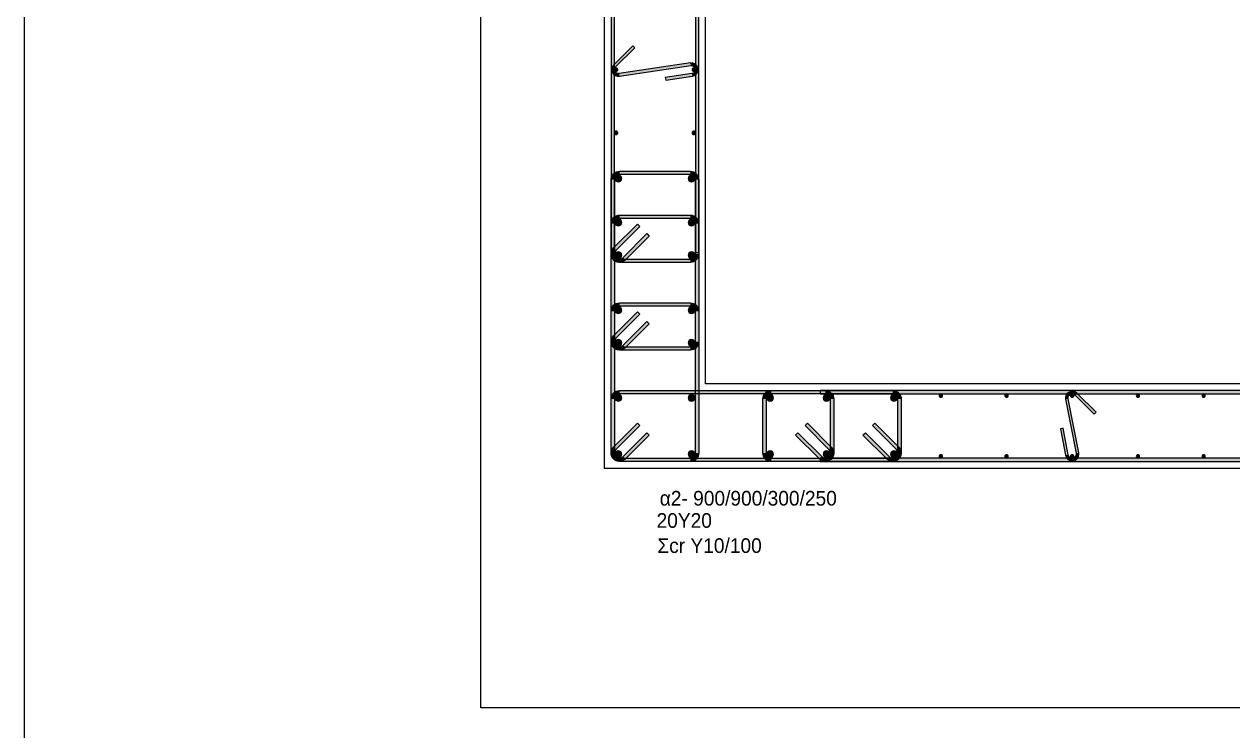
# Model space of a CAD drawing. Header units: millimetres. Extents: x -2171 to 1563, y -1758 to -1505.
# Drawn here: x 195.55 to 213.46, y -1630.63 to -1620.16 of the extents above; entities that cross this region are included whole.
import ezdxf

# ---------------------------------------------------------------- set-up
doc = ezdxf.new("R2010")
doc.units = ezdxf.units.MM
for name, color, linetype in [('-S_TEXT', 3, 'Continuous'), ('Col_Det', 7, 'Continuous'), ('Col_Det_Fill', 7, 'Continuous')]:
    doc.layers.add(name, color=color, linetype=linetype)
doc.layers.add('A-ANNO-DIMS', color=1, linetype='Continuous', lineweight=9)
doc.styles.add('S1Arl22_b_934_161', font='arial.ttf', dxfattribs={"width": 0.933629, "height": 0.002175})

msp = doc.modelspace()

# ---------------------------------------------------------------- hatches: boundary and pattern name
at = {"layer": 'Col_Det_Fill'}
for color, points in [(252, [(204.296, -1613.4396), (204.246, -1613.4396), (204.246, -1623.5427), (204.296, -1623.5427)]), (252, [(205.496, -1623.5427), (205.546, -1623.5427), (205.546, -1613.4396), (205.496, -1613.4396)]), (252, [(204.2852, -1620.7639), (204.3135, -1620.7921), (204.5964, -1620.5093), (204.5681, -1620.481)]), (252, [(204.3708, -1620.9335), (204.3648, -1620.8939, -0.7233449), (204.3135, -1620.7921), (204.2852, -1620.7639, 0.7233449)]), (252, [(205.4271, -1620.7752), (205.4211, -1620.7357), (204.3648, -1620.8939), (204.3708, -1620.9335)]), (252, [(205.4448, -1620.8939), (205.4508, -1620.9335, 1), (205.4211, -1620.7357), (205.4271, -1620.7752, -1)]), (133, [(204.321, -1620.8596, 0.4142136), (204.346, -1620.8346, 0.4142136), (204.321, -1620.8096, 0.4142136), (204.296, -1620.8346, 0.4142136)]), (252, [(205.0493, -1620.9532), (205.0552, -1620.9927), (205.4508, -1620.9335), (205.4448, -1620.8939)]), (133, [(205.471, -1620.8596, 0.4142136), (205.496, -1620.8346, 0.4142136), (205.471, -1620.8096, 0.4142136), (205.446, -1620.8346, 0.4142136)]), (133, [(204.321, -1621.7969, 0.4142136), (204.346, -1621.7719, 0.4142136), (204.321, -1621.7469, 0.4142136), (204.296, -1621.7719, 0.4142136)]), (133, [(205.471, -1621.7969, 0.4142136), (205.496, -1621.7719, 0.4142136), (205.471, -1621.7469, 0.4142136), (205.446, -1621.7719, 0.4142136)]), (252, [(204.296, -1622.4661), (204.246, -1622.4661, -0.4142136), (204.371, -1622.3411), (204.371, -1622.3911, 0.4142136)]), (252, [(204.371, -1622.3911), (204.371, -1622.3411), (205.421, -1622.3411), (205.421, -1622.3911)]), (252, [(205.421, -1622.3911), (205.421, -1622.3411, -0.4142136), (205.546, -1622.4661), (205.496, -1622.4661, 0.4142136)]), (252, [(204.296, -1626.5161), (204.246, -1626.5161), (204.246, -1622.4661), (204.296, -1622.4661)]), (12, [(204.3033, -1622.4485, 0.4142136), (204.3533, -1622.4985, 0.4142136), (204.4033, -1622.4485, 0.4142136), (204.3533, -1622.3985, 0.4142136)]), (12, [(205.3886, -1622.4485, 0.4142136), (205.4386, -1622.4985, 0.4142136), (205.4886, -1622.4485, 0.4142136), (205.4386, -1622.3985, 0.4142136)]), (252, [(205.496, -1622.4661), (205.546, -1622.4661), (205.546, -1626.5161), (205.496, -1626.5161)]), (252, [(204.296, -1623.1161), (204.246, -1623.1161, -0.4142136), (204.371, -1622.9911), (204.371, -1623.0411, 0.4142136)]), (56, [(204.3033, -1623.0985, 0.4142136), (204.3533, -1623.1485, 0.4142136), (204.4033, -1623.0985, 0.4142136), (204.3533, -1623.0485, 0.4142136)]), (252, [(204.371, -1623.0411), (204.371, -1622.9911), (205.421, -1622.9911), (205.421, -1623.0411)]), (56, [(205.3886, -1623.0985, 0.4142136), (205.4386, -1623.1485, 0.4142136), (205.4886, -1623.0985, 0.4142136), (205.4386, -1623.0485, 0.4142136)]), (252, [(205.421, -1623.0411), (205.421, -1622.9911, -0.4142136), (205.546, -1623.1161), (205.496, -1623.1161, 0.4142136)]), (252, [(204.296, -1623.5661), (204.246, -1623.5661), (204.246, -1623.1161), (204.296, -1623.1161)]), (252, [(204.3179, -1623.5131), (204.2826, -1623.4777), (204.6361, -1623.1242), (204.6715, -1623.1595)]), (252, [(204.7775, -1623.2656), (204.8129, -1623.301), (204.4593, -1623.6545), (204.424, -1623.6192)]), (252, [(205.496, -1623.1161), (205.546, -1623.1161), (205.546, -1623.5661), (205.496, -1623.5661)]), (252, [(204.371, -1623.6411), (204.371, -1623.6911, -0.6681786), (204.2826, -1623.4777), (204.3179, -1623.5131, 0.6681786)]), (252, [(204.424, -1623.6192), (204.4593, -1623.6545, -0.6681786), (204.246, -1623.5661), (204.296, -1623.5661, 0.6681786)]), (56, [(204.3033, -1623.5838, 0.4142136), (204.3533, -1623.6338, 0.4142136), (204.4033, -1623.5838, 0.4142136), (204.3533, -1623.5338, 0.4142136)]), (252, [(205.421, -1623.6411), (205.421, -1623.6911), (204.371, -1623.6911), (204.371, -1623.6411)]), (56, [(205.3886, -1623.5838, 0.4142136), (205.4386, -1623.6338, 0.4142136), (205.4886, -1623.5838, 0.4142136), (205.4386, -1623.5338, 0.4142136)]), (252, [(205.496, -1623.5661), (205.546, -1623.5661, -0.4142136), (205.421, -1623.6911), (205.421, -1623.6411, 0.4142136)]), (252, [(204.296, -1624.4161), (204.246, -1624.4161, -0.4142136), (204.371, -1624.2911), (204.371, -1624.3411, 0.4142136)]), (56, [(204.3033, -1624.3985, 0.4142136), (204.3533, -1624.4485, 0.4142136), (204.4033, -1624.3985, 0.4142136), (204.3533, -1624.3485, 0.4142136)]), (252, [(204.371, -1624.3411), (204.371, -1624.2911), (205.421, -1624.2911), (205.421, -1624.3411)]), (56, [(205.3886, -1624.3985, 0.4142136), (205.4386, -1624.4485, 0.4142136), (205.4886, -1624.3985, 0.4142136), (205.4386, -1624.3485, 0.4142136)]), (252, [(205.421, -1624.3411), (205.421, -1624.2911, -0.4142136), (205.546, -1624.4161), (205.496, -1624.4161, 0.4142136)]), (252, [(204.296, -1624.8661), (204.246, -1624.8661), (204.246, -1624.4161), (204.296, -1624.4161)]), (252, [(204.3179, -1624.8131), (204.2826, -1624.7777), (204.6361, -1624.4242), (204.6715, -1624.4595)]), (252, [(205.496, -1624.4161), (205.546, -1624.4161), (205.546, -1624.8661), (205.496, -1624.8661)]), (252, [(204.7775, -1624.5656), (204.8129, -1624.601), (204.4593, -1624.9545), (204.424, -1624.9192)]), (252, [(204.371, -1624.9411), (204.371, -1624.9911, -0.6681786), (204.2826, -1624.7777), (204.3179, -1624.8131, 0.6681786)]), (252, [(204.424, -1624.9192), (204.4593, -1624.9545, -0.6681786), (204.246, -1624.8661), (204.296, -1624.8661, 0.6681786)]), (56, [(204.3033, -1624.8838, 0.4142136), (204.3533, -1624.9338, 0.4142136), (204.4033, -1624.8838, 0.4142136), (204.3533, -1624.8338, 0.4142136)]), (56, [(205.3886, -1624.8838, 0.4142136), (205.4386, -1624.9338, 0.4142136), (205.4886, -1624.8838, 0.4142136), (205.4386, -1624.8338, 0.4142136)]), (252, [(205.496, -1624.8661), (205.546, -1624.8661, -0.4142136), (205.421, -1624.9911), (205.421, -1624.9411, 0.4142136)]), (252, [(205.421, -1624.9411), (205.421, -1624.9911), (204.371, -1624.9911), (204.371, -1624.9411)]), (252, [(204.296, -1625.7161), (204.246, -1625.7161, -0.4142136), (204.371, -1625.5911), (204.371, -1625.6411, 0.4142136)]), (252, [(204.371, -1625.6411), (204.371, -1625.5911), (208.421, -1625.5911), (208.421, -1625.6411)]), (252, [(206.546, -1625.7161), (206.496, -1625.7161, -0.4142136), (206.621, -1625.5911), (206.621, -1625.6411, 0.4142136)]), (252, [(206.621, -1625.6411), (206.621, -1625.5911), (207.421, -1625.5911), (207.421, -1625.6411)]), (252, [(228.4475, -1625.6411), (228.4475, -1625.5911), (207.3444, -1625.5911), (207.3444, -1625.6411)]), (252, [(207.421, -1625.6411), (207.421, -1625.5911, -0.4142136), (207.546, -1625.7161), (207.496, -1625.7161, 0.4142136)]), (252, [(208.421, -1625.6411), (208.421, -1625.5911, -0.4142136), (208.546, -1625.7161), (208.496, -1625.7161, 0.4142136)]), (252, [(210.9824, -1625.7204), (211.0217, -1625.7127, -0.7407348), (211.123, -1625.6587), (211.1512, -1625.6304, 0.7407348)]), (252, [(204.296, -1626.5161), (204.246, -1626.5161), (204.246, -1625.7161), (204.296, -1625.7161)]), (12, [(204.3033, -1625.6985, 0.4142136), (204.3533, -1625.7485, 0.4142136), (204.4033, -1625.6985, 0.4142136), (204.3533, -1625.6485, 0.4142136)]), (12, [(205.3886, -1625.6985, 0.4142136), (205.4386, -1625.7485, 0.4142136), (205.4886, -1625.6985, 0.4142136), (205.4386, -1625.6485, 0.4142136)]), (252, [(206.546, -1626.5161), (206.496, -1626.5161), (206.496, -1625.7161), (206.546, -1625.7161)]), (56, [(206.5533, -1625.6985, 0.4142136), (206.6033, -1625.7485, 0.4142136), (206.6533, -1625.6985, 0.4142136), (206.6033, -1625.6485, 0.4142136)]), (56, [(207.3886, -1625.6985, 0.4142136), (207.4386, -1625.7485, 0.4142136), (207.4886, -1625.6985, 0.4142136), (207.4386, -1625.6485, 0.4142136)]), (252, [(207.496, -1625.7161), (207.546, -1625.7161), (207.546, -1626.5161), (207.496, -1626.5161)]), (12, [(208.3886, -1625.6985, 0.4142136), (208.4386, -1625.7485, 0.4142136), (208.4886, -1625.6985, 0.4142136), (208.4386, -1625.6485, 0.4142136)]), (252, [(208.496, -1625.7161), (208.546, -1625.7161), (208.546, -1626.5161), (208.496, -1626.5161)]), (133, [(209.1083, -1625.6661, 0.4142136), (209.1333, -1625.6911, 0.4142136), (209.1583, -1625.6661, 0.4142136), (209.1333, -1625.6411, 0.4142136)]), (133, [(210.0819, -1625.6661, 0.4142136), (210.1069, -1625.6911, 0.4142136), (210.1319, -1625.6661, 0.4142136), (210.1069, -1625.6411, 0.4142136)]), (252, [(211.1394, -1626.5196), (211.1787, -1626.5119), (211.0217, -1625.7127), (210.9824, -1625.7204)]), (133, [(211.0555, -1625.6661, 0.4142136), (211.0805, -1625.6911, 0.4142136), (211.1055, -1625.6661, 0.4142136), (211.0805, -1625.6411, 0.4142136)]), (252, [(211.1512, -1625.6304), (211.123, -1625.6587), (211.4058, -1625.9415), (211.4341, -1625.9133)]), (133, [(212.0292, -1625.6661, 0.4142136), (212.0542, -1625.6911, 0.4142136), (212.0792, -1625.6661, 0.4142136), (212.0542, -1625.6411, 0.4142136)]), (133, [(213.0028, -1625.6661, 0.4142136), (213.0278, -1625.6911, 0.4142136), (213.0528, -1625.6661, 0.4142136), (213.0278, -1625.6411, 0.4142136)]), (252, [(204.3179, -1626.4631), (204.2826, -1626.4277), (204.6361, -1626.0742), (204.6715, -1626.1095)]), (252, [(207.1204, -1626.1095), (207.1558, -1626.0742), (207.5093, -1626.4277), (207.474, -1626.4631)]), (252, [(208.1204, -1626.1095), (208.1558, -1626.0742), (208.5093, -1626.4277), (208.474, -1626.4631)]), (252, [(204.7775, -1626.2156), (204.8129, -1626.251), (204.4593, -1626.6045), (204.424, -1626.5692)]), (252, [(207.3679, -1626.5692), (207.3326, -1626.6045), (206.979, -1626.251), (207.0144, -1626.2156)]), (252, [(208.3679, -1626.5692), (208.3326, -1626.6045), (207.979, -1626.251), (208.0144, -1626.2156)]), (252, [(210.9446, -1626.1502), (210.9053, -1626.1579), (210.9824, -1626.5504), (211.0217, -1626.5427)]), (252, [(204.371, -1626.5911), (204.371, -1626.6411, -0.6681786), (204.2826, -1626.4277), (204.3179, -1626.4631, 0.6681786)]), (12, [(204.3033, -1626.5338, 0.4142136), (204.3533, -1626.5838, 0.4142136), (204.4033, -1626.5338, 0.4142136), (204.3533, -1626.4838, 0.4142136)]), (12, [(205.3886, -1626.5338, 0.4142136), (205.4386, -1626.5838, 0.4142136), (205.4886, -1626.5338, 0.4142136), (205.4386, -1626.4838, 0.4142136)]), (56, [(206.5533, -1626.5338, 0.4142136), (206.6033, -1626.5838, 0.4142136), (206.6533, -1626.5338, 0.4142136), (206.6033, -1626.4838, 0.4142136)]), (56, [(207.3886, -1626.5338, 0.4142136), (207.4386, -1626.5838, 0.4142136), (207.4886, -1626.5338, 0.4142136), (207.4386, -1626.4838, 0.4142136)]), (252, [(207.474, -1626.4631), (207.5093, -1626.4277, -0.6681786), (207.421, -1626.6411), (207.421, -1626.5911, 0.6681786)]), (12, [(208.3886, -1626.5338, 0.4142136), (208.4386, -1626.5838, 0.4142136), (208.4886, -1626.5338, 0.4142136), (208.4386, -1626.4838, 0.4142136)]), (252, [(208.474, -1626.4631), (208.5093, -1626.4277, -0.6681786), (208.421, -1626.6411), (208.421, -1626.5911, 0.6681786)]), (252, [(204.424, -1626.5692), (204.4593, -1626.6045, -0.6681786), (204.246, -1626.5161), (204.296, -1626.5161, 0.6681786)]), (252, [(204.371, -1626.5911), (204.371, -1626.6411, -0.4142136), (204.246, -1626.5161), (204.296, -1626.5161, 0.4142136)]), (252, [(205.421, -1626.5911), (205.421, -1626.6411), (204.371, -1626.6411), (204.371, -1626.5911)]), (252, [(208.421, -1626.5911), (208.421, -1626.6411), (204.371, -1626.6411), (204.371, -1626.5911)]), (252, [(205.496, -1626.5161), (205.546, -1626.5161, -0.4142136), (205.421, -1626.6411), (205.421, -1626.5911, 0.4142136)]), (252, [(206.621, -1626.5911), (206.621, -1626.6411, -0.4142136), (206.496, -1626.5161), (206.546, -1626.5161, 0.4142136)]), (252, [(207.421, -1626.5911), (207.421, -1626.6411), (206.621, -1626.6411), (206.621, -1626.5911)]), (252, [(207.496, -1626.5161), (207.546, -1626.5161, -0.6681786), (207.3326, -1626.6045), (207.3679, -1626.5692, 0.6681786)]), (252, [(207.3444, -1626.5911), (207.3444, -1626.6411), (228.4475, -1626.6411), (228.4475, -1626.5911)]), (252, [(208.496, -1626.5161), (208.546, -1626.5161, -0.6681786), (208.3326, -1626.6045), (208.3679, -1626.5692, 0.6681786)]), (133, [(209.1083, -1626.5661, 0.4142136), (209.1333, -1626.5911, 0.4142136), (209.1583, -1626.5661, 0.4142136), (209.1333, -1626.5411, 0.4142136)]), (133, [(210.0819, -1626.5661, 0.4142136), (210.1069, -1626.5911, 0.4142136), (210.1319, -1626.5661, 0.4142136), (210.1069, -1626.5411, 0.4142136)]), (252, [(211.0217, -1626.5427), (210.9824, -1626.5504, 1), (211.1787, -1626.5119), (211.1394, -1626.5196, -1)]), (133, [(211.0555, -1626.5661, 0.4142136), (211.0805, -1626.5911, 0.4142136), (211.1055, -1626.5661, 0.4142136), (211.0805, -1626.5411, 0.4142136)]), (133, [(212.0292, -1626.5661, 0.4142136), (212.0542, -1626.5911, 0.4142136), (212.0792, -1626.5661, 0.4142136), (212.0542, -1626.5411, 0.4142136)]), (133, [(213.0028, -1626.5661, 0.4142136), (213.0278, -1626.5911, 0.4142136), (213.0528, -1626.5661, 0.4142136), (213.0278, -1626.5411, 0.4142136)])]:
    msp.add_hatch(color=color, dxfattribs=at).paths.add_polyline_path(points)

# ---------------------------------------------------------------- linework, layer by layer
at = {"layer": '-S_TEXT', "ltscale": 5}
msp.add_lwpolyline([(202.3173, -1590.2497), (260.4648, -1590.2497), (260.4648, -1630.2944), (202.3173, -1630.2944)], close=True, dxfattribs=at)
at = {"layer": 'A-ANNO-DIMS', "linetype": 'Continuous', "ltscale": 0.5}
msp.add_line((195.5477, -1504.6542), (195.5477, -1698.9372), dxfattribs=at)
at = {"layer": 'Col_Det', "color": 7}
for points in [[(204.146, -1610.2411), (204.146, -1626.7411)], [(205.646, -1625.4911), (205.646, -1610.2411)], [(204.246, -1613.4396), (204.246, -1623.5427)], [(204.296, -1623.5427), (204.296, -1613.4396)], [(205.496, -1613.4396), (205.496, -1623.5427)], [(205.546, -1623.5427), (205.546, -1613.4396)], [(204.5681, -1620.481), (204.2852, -1620.7639)], [(204.3135, -1620.7921), (204.5964, -1620.5093)], [(204.5964, -1620.5093), (204.5681, -1620.481)], [(205.4211, -1620.7357), (204.3648, -1620.8939)], [(204.3708, -1620.9335), (205.4271, -1620.7752)], [(205.4448, -1620.8939), (205.0493, -1620.9532)], [(205.0493, -1620.9532), (205.0552, -1620.9927)], [(205.0552, -1620.9927), (205.4508, -1620.9335)], [(204.371, -1622.3411), (205.421, -1622.3411)], [(204.246, -1626.5161), (204.246, -1622.4661)], [(204.296, -1622.4661), (204.296, -1626.5161)], [(205.421, -1622.3911), (204.371, -1622.3911)], [(205.496, -1626.5161), (205.496, -1622.4661)], [(205.546, -1622.4661), (205.546, -1626.5161)], [(204.371, -1622.9911), (205.421, -1622.9911)], [(205.421, -1623.0411), (204.371, -1623.0411)], [(204.246, -1623.5661), (204.246, -1623.1161)], [(204.2826, -1623.4777), (204.6361, -1623.1242)], [(204.296, -1623.1161), (204.296, -1623.5661)], [(204.6715, -1623.1595), (204.3179, -1623.5131)], [(204.424, -1623.6192), (204.7775, -1623.2656)], [(204.6361, -1623.1242), (204.6715, -1623.1595)], [(204.7775, -1623.2656), (204.8129, -1623.301)], [(205.496, -1623.5661), (205.496, -1623.1161)], [(205.546, -1623.1161), (205.546, -1623.5661)], [(204.8129, -1623.301), (204.4593, -1623.6545)], [(204.246, -1623.5427), (204.296, -1623.5427)], [(204.371, -1623.6411), (205.421, -1623.6411)], [(205.496, -1623.5427), (205.546, -1623.5427)], [(205.421, -1623.6911), (204.371, -1623.6911)], [(204.371, -1624.2911), (205.421, -1624.2911)], [(205.421, -1624.3411), (204.371, -1624.3411)], [(204.246, -1624.8661), (204.246, -1624.4161)], [(204.2826, -1624.7777), (204.6361, -1624.4242)], [(204.296, -1624.4161), (204.296, -1624.8661)], [(204.6715, -1624.4595), (204.3179, -1624.8131)], [(204.6361, -1624.4242), (204.6715, -1624.4595)], [(205.496, -1624.8661), (205.496, -1624.4161)], [(205.546, -1624.4161), (205.546, -1624.8661)], [(204.424, -1624.9192), (204.7775, -1624.5656)], [(204.8129, -1624.601), (204.4593, -1624.9545)], [(204.7775, -1624.5656), (204.8129, -1624.601)], [(204.371, -1624.9411), (205.421, -1624.9411)], [(205.421, -1624.9911), (204.371, -1624.9911)], [(204.371, -1625.5911), (208.421, -1625.5911)], [(231.646, -1625.4911), (205.646, -1625.4911)], [(206.621, -1625.5911), (207.421, -1625.5911)], [(228.4475, -1625.5911), (207.3444, -1625.5911)], [(207.3444, -1625.5911), (207.3444, -1625.6411)], [(204.246, -1626.5161), (204.246, -1625.7161)], [(204.296, -1625.7161), (204.296, -1626.5161)], [(208.421, -1625.6411), (204.371, -1625.6411)], [(206.496, -1626.5161), (206.496, -1625.7161)], [(206.546, -1625.7161), (206.546, -1626.5161)], [(207.421, -1625.6411), (206.621, -1625.6411)], [(207.3444, -1625.6411), (228.4475, -1625.6411)], [(207.496, -1626.5161), (207.496, -1625.7161)], [(207.546, -1625.7161), (207.546, -1626.5161)], [(208.496, -1626.5161), (208.496, -1625.7161)], [(208.546, -1625.7161), (208.546, -1626.5161)], [(210.9824, -1625.7204), (211.1394, -1626.5196)], [(211.1787, -1626.5119), (211.0217, -1625.7127)], [(211.123, -1625.6587), (211.4058, -1625.9415)], [(211.4341, -1625.9133), (211.1512, -1625.6304)], [(211.4058, -1625.9415), (211.4341, -1625.9133)], [(204.2826, -1626.4277), (204.6361, -1626.0742)], [(204.6715, -1626.1095), (204.3179, -1626.4631)], [(204.6361, -1626.0742), (204.6715, -1626.1095)], [(207.1204, -1626.1095), (207.1558, -1626.0742)], [(207.474, -1626.4631), (207.1204, -1626.1095)], [(207.1558, -1626.0742), (207.5093, -1626.4277)], [(208.1204, -1626.1095), (208.1558, -1626.0742)], [(208.474, -1626.4631), (208.1204, -1626.1095)], [(208.1558, -1626.0742), (208.5093, -1626.4277)], [(204.424, -1626.5692), (204.7775, -1626.2156)], [(204.8129, -1626.251), (204.4593, -1626.6045)], [(204.7775, -1626.2156), (204.8129, -1626.251)], [(206.979, -1626.251), (207.0144, -1626.2156)], [(207.3326, -1626.6045), (206.979, -1626.251)], [(207.0144, -1626.2156), (207.3679, -1626.5692)], [(207.979, -1626.251), (208.0144, -1626.2156)], [(208.3326, -1626.6045), (207.979, -1626.251)], [(208.0144, -1626.2156), (208.3679, -1626.5692)], [(210.9446, -1626.1502), (210.9053, -1626.1579)], [(210.9053, -1626.1579), (210.9824, -1626.5504)], [(211.0217, -1626.5427), (210.9446, -1626.1502)], [(204.371, -1626.5911), (205.421, -1626.5911)], [(204.371, -1626.5911), (208.421, -1626.5911)], [(205.421, -1626.6411), (204.371, -1626.6411)], [(208.421, -1626.6411), (204.371, -1626.6411)], [(206.621, -1626.5911), (207.421, -1626.5911)], [(207.421, -1626.6411), (206.621, -1626.6411)], [(207.3444, -1626.5911), (207.3444, -1626.6411)], [(228.4475, -1626.5911), (207.3444, -1626.5911)], [(207.3444, -1626.6411), (228.4475, -1626.6411)], [(204.146, -1626.7411), (231.646, -1626.7411)]]:
    msp.add_lwpolyline(points, dxfattribs=at)
for points in [[(204.2852, -1620.7639, 0.7233449), (204.3708, -1620.9335, 0.7233449)], [(205.4508, -1620.9335, 1), (205.4211, -1620.7357)], [(205.4271, -1620.7752, -1), (205.4448, -1620.8939, -1)], [(204.3648, -1620.8939, -0.7233449), (204.3135, -1620.7921)], [(204.321, -1620.8096, 0.4142136), (204.296, -1620.8346, 0.4142136)], [(204.296, -1620.8346, 0.4142136), (204.321, -1620.8596, 0.4142136)], [(204.346, -1620.8346, 0.4142136), (204.321, -1620.8096, 0.4142136)], [(204.321, -1620.8596, 0.4142136), (204.346, -1620.8346, 0.4142136)], [(205.471, -1620.8096, 0.4142136), (205.446, -1620.8346, 0.4142136)], [(205.446, -1620.8346, 0.4142136), (205.471, -1620.8596, 0.4142136)], [(205.496, -1620.8346, 0.4142136), (205.471, -1620.8096, 0.4142136)], [(205.471, -1620.8596, 0.4142136), (205.496, -1620.8346, 0.4142136)], [(204.321, -1621.7469, 0.4142136), (204.296, -1621.7719, 0.4142136)], [(204.296, -1621.7719, 0.4142136), (204.321, -1621.7969, 0.4142136)], [(204.346, -1621.7719, 0.4142136), (204.321, -1621.7469, 0.4142136)], [(204.321, -1621.7969, 0.4142136), (204.346, -1621.7719, 0.4142136)], [(205.471, -1621.7469, 0.4142136), (205.446, -1621.7719, 0.4142136)], [(205.446, -1621.7719, 0.4142136), (205.471, -1621.7969, 0.4142136)], [(205.496, -1621.7719, 0.4142136), (205.471, -1621.7469, 0.4142136)], [(205.471, -1621.7969, 0.4142136), (205.496, -1621.7719, 0.4142136)], [(204.246, -1622.4661, -0.4142136), (204.371, -1622.3411)], [(205.421, -1622.3411, -0.4142136), (205.546, -1622.4661)], [(204.371, -1622.3911, 0.4142136), (204.296, -1622.4661, 0.4142136)], [(204.3533, -1622.3985, 0.4142136), (204.3033, -1622.4485, 0.4142136)], [(204.3033, -1622.4485, 0.4142136), (204.3533, -1622.4985, 0.4142136)], [(204.4033, -1622.4485, 0.4142136), (204.3533, -1622.3985, 0.4142136)], [(204.3533, -1622.4985, 0.4142136), (204.4033, -1622.4485, 0.4142136)], [(205.4386, -1622.3985, 0.4142136), (205.3886, -1622.4485, 0.4142136)], [(205.3886, -1622.4485, 0.4142136), (205.4386, -1622.4985, 0.4142136)], [(205.496, -1622.4661, 0.4142136), (205.421, -1622.3911, 0.4142136)], [(205.4886, -1622.4485, 0.4142136), (205.4386, -1622.3985, 0.4142136)], [(205.4386, -1622.4985, 0.4142136), (205.4886, -1622.4485, 0.4142136)], [(204.246, -1623.1161, -0.4142136), (204.371, -1622.9911)], [(204.371, -1623.0411, 0.4142136), (204.296, -1623.1161, 0.4142136)], [(204.3533, -1623.0485, 0.4142136), (204.3033, -1623.0985, 0.4142136)], [(204.3033, -1623.0985, 0.4142136), (204.3533, -1623.1485, 0.4142136)], [(204.4033, -1623.0985, 0.4142136), (204.3533, -1623.0485, 0.4142136)], [(204.3533, -1623.1485, 0.4142136), (204.4033, -1623.0985, 0.4142136)], [(205.4386, -1623.0485, 0.4142136), (205.3886, -1623.0985, 0.4142136)], [(205.3886, -1623.0985, 0.4142136), (205.4386, -1623.1485, 0.4142136)], [(205.421, -1622.9911, -0.4142136), (205.546, -1623.1161)], [(205.496, -1623.1161, 0.4142136), (205.421, -1623.0411, 0.4142136)], [(205.4886, -1623.0985, 0.4142136), (205.4386, -1623.0485, 0.4142136)], [(205.4386, -1623.1485, 0.4142136), (205.4886, -1623.0985, 0.4142136)], [(204.371, -1623.6911, -0.6681786), (204.2826, -1623.4777)], [(204.4593, -1623.6545, -0.6681786), (204.246, -1623.5661)], [(204.3179, -1623.5131, 0.6681786), (204.371, -1623.6411, 0.6681786)], [(204.296, -1623.5661, 0.6681786), (204.424, -1623.6192, 0.6681786)], [(204.3533, -1623.5338, 0.4142136), (204.3033, -1623.5838, 0.4142136)], [(204.3033, -1623.5838, 0.4142136), (204.3533, -1623.6338, 0.4142136)], [(204.4033, -1623.5838, 0.4142136), (204.3533, -1623.5338, 0.4142136)], [(204.3533, -1623.6338, 0.4142136), (204.4033, -1623.5838, 0.4142136)], [(205.4386, -1623.5338, 0.4142136), (205.3886, -1623.5838, 0.4142136)], [(205.3886, -1623.5838, 0.4142136), (205.4386, -1623.6338, 0.4142136)], [(205.546, -1623.5661, -0.4142136), (205.421, -1623.6911)], [(205.421, -1623.6411, 0.4142136), (205.496, -1623.5661, 0.4142136)], [(205.4886, -1623.5838, 0.4142136), (205.4386, -1623.5338, 0.4142136)], [(205.4386, -1623.6338, 0.4142136), (205.4886, -1623.5838, 0.4142136)], [(204.246, -1624.4161, -0.4142136), (204.371, -1624.2911)], [(204.371, -1624.3411, 0.4142136), (204.296, -1624.4161, 0.4142136)], [(204.3533, -1624.3485, 0.4142136), (204.3033, -1624.3985, 0.4142136)], [(204.4033, -1624.3985, 0.4142136), (204.3533, -1624.3485, 0.4142136)], [(205.4386, -1624.3485, 0.4142136), (205.3886, -1624.3985, 0.4142136)], [(205.421, -1624.2911, -0.4142136), (205.546, -1624.4161)], [(205.496, -1624.4161, 0.4142136), (205.421, -1624.3411, 0.4142136)], [(205.4886, -1624.3985, 0.4142136), (205.4386, -1624.3485, 0.4142136)], [(204.3033, -1624.3985, 0.4142136), (204.3533, -1624.4485, 0.4142136)], [(204.3533, -1624.4485, 0.4142136), (204.4033, -1624.3985, 0.4142136)], [(205.3886, -1624.3985, 0.4142136), (205.4386, -1624.4485, 0.4142136)], [(205.4386, -1624.4485, 0.4142136), (205.4886, -1624.3985, 0.4142136)], [(204.371, -1624.9911, -0.6681786), (204.2826, -1624.7777)], [(204.4593, -1624.9545, -0.6681786), (204.246, -1624.8661)], [(204.3179, -1624.8131, 0.6681786), (204.371, -1624.9411, 0.6681786)], [(204.296, -1624.8661, 0.6681786), (204.424, -1624.9192, 0.6681786)], [(204.3533, -1624.8338, 0.4142136), (204.3033, -1624.8838, 0.4142136)], [(204.3033, -1624.8838, 0.4142136), (204.3533, -1624.9338, 0.4142136)], [(204.4033, -1624.8838, 0.4142136), (204.3533, -1624.8338, 0.4142136)], [(204.3533, -1624.9338, 0.4142136), (204.4033, -1624.8838, 0.4142136)], [(205.4386, -1624.8338, 0.4142136), (205.3886, -1624.8838, 0.4142136)], [(205.3886, -1624.8838, 0.4142136), (205.4386, -1624.9338, 0.4142136)], [(205.546, -1624.8661, -0.4142136), (205.421, -1624.9911)], [(205.421, -1624.9411, 0.4142136), (205.496, -1624.8661, 0.4142136)], [(205.4886, -1624.8838, 0.4142136), (205.4386, -1624.8338, 0.4142136)], [(205.4386, -1624.9338, 0.4142136), (205.4886, -1624.8838, 0.4142136)], [(204.246, -1625.7161, -0.4142136), (204.371, -1625.5911)], [(206.496, -1625.7161, -0.4142136), (206.621, -1625.5911)], [(207.421, -1625.5911, -0.4142136), (207.546, -1625.7161)], [(208.421, -1625.5911, -0.4142136), (208.546, -1625.7161)], [(211.1512, -1625.6304, 0.7407348), (210.9824, -1625.7204, 0.7407348)], [(204.371, -1625.6411, 0.4142136), (204.296, -1625.7161, 0.4142136)], [(204.3533, -1625.6485, 0.4142136), (204.3033, -1625.6985, 0.4142136)], [(204.3033, -1625.6985, 0.4142136), (204.3533, -1625.7485, 0.4142136)], [(204.4033, -1625.6985, 0.4142136), (204.3533, -1625.6485, 0.4142136)], [(204.3533, -1625.7485, 0.4142136), (204.4033, -1625.6985, 0.4142136)], [(205.4386, -1625.6485, 0.4142136), (205.3886, -1625.6985, 0.4142136)], [(205.3886, -1625.6985, 0.4142136), (205.4386, -1625.7485, 0.4142136)], [(205.4886, -1625.6985, 0.4142136), (205.4386, -1625.6485, 0.4142136)], [(205.4386, -1625.7485, 0.4142136), (205.4886, -1625.6985, 0.4142136)], [(206.621, -1625.6411, 0.4142136), (206.546, -1625.7161, 0.4142136)], [(206.6033, -1625.6485, 0.4142136), (206.5533, -1625.6985, 0.4142136)], [(206.5533, -1625.6985, 0.4142136), (206.6033, -1625.7485, 0.4142136)], [(206.6533, -1625.6985, 0.4142136), (206.6033, -1625.6485, 0.4142136)], [(206.6033, -1625.7485, 0.4142136), (206.6533, -1625.6985, 0.4142136)], [(207.4386, -1625.6485, 0.4142136), (207.3886, -1625.6985, 0.4142136)], [(207.3886, -1625.6985, 0.4142136), (207.4386, -1625.7485, 0.4142136)], [(207.496, -1625.7161, 0.4142136), (207.421, -1625.6411, 0.4142136)], [(207.4886, -1625.6985, 0.4142136), (207.4386, -1625.6485, 0.4142136)], [(207.4386, -1625.7485, 0.4142136), (207.4886, -1625.6985, 0.4142136)], [(208.4386, -1625.6485, 0.4142136), (208.3886, -1625.6985, 0.4142136)], [(208.3886, -1625.6985, 0.4142136), (208.4386, -1625.7485, 0.4142136)], [(208.496, -1625.7161, 0.4142136), (208.421, -1625.6411, 0.4142136)], [(208.4886, -1625.6985, 0.4142136), (208.4386, -1625.6485, 0.4142136)], [(208.4386, -1625.7485, 0.4142136), (208.4886, -1625.6985, 0.4142136)], [(209.1333, -1625.6411, 0.4142136), (209.1083, -1625.6661, 0.4142136)], [(209.1083, -1625.6661, 0.4142136), (209.1333, -1625.6911, 0.4142136)], [(209.1583, -1625.6661, 0.4142136), (209.1333, -1625.6411, 0.4142136)], [(209.1333, -1625.6911, 0.4142136), (209.1583, -1625.6661, 0.4142136)], [(210.1069, -1625.6411, 0.4142136), (210.0819, -1625.6661, 0.4142136)], [(210.0819, -1625.6661, 0.4142136), (210.1069, -1625.6911, 0.4142136)], [(210.1319, -1625.6661, 0.4142136), (210.1069, -1625.6411, 0.4142136)], [(210.1069, -1625.6911, 0.4142136), (210.1319, -1625.6661, 0.4142136)], [(211.0217, -1625.7127, -0.7407348), (211.123, -1625.6587)], [(211.0805, -1625.6411, 0.4142136), (211.0555, -1625.6661, 0.4142136)], [(211.0555, -1625.6661, 0.4142136), (211.0805, -1625.6911, 0.4142136)], [(211.1055, -1625.6661, 0.4142136), (211.0805, -1625.6411, 0.4142136)], [(211.0805, -1625.6911, 0.4142136), (211.1055, -1625.6661, 0.4142136)], [(212.0542, -1625.6411, 0.4142136), (212.0292, -1625.6661, 0.4142136)], [(212.0292, -1625.6661, 0.4142136), (212.0542, -1625.6911, 0.4142136)], [(212.0792, -1625.6661, 0.4142136), (212.0542, -1625.6411, 0.4142136)], [(212.0542, -1625.6911, 0.4142136), (212.0792, -1625.6661, 0.4142136)], [(213.0278, -1625.6411, 0.4142136), (213.0028, -1625.6661, 0.4142136)], [(213.0028, -1625.6661, 0.4142136), (213.0278, -1625.6911, 0.4142136)], [(213.0528, -1625.6661, 0.4142136), (213.0278, -1625.6411, 0.4142136)], [(213.0278, -1625.6911, 0.4142136), (213.0528, -1625.6661, 0.4142136)], [(204.371, -1626.6411, -0.6681786), (204.2826, -1626.4277)], [(204.3179, -1626.4631, 0.6681786), (204.371, -1626.5911, 0.6681786)], [(204.3533, -1626.4838, 0.4142136), (204.3033, -1626.5338, 0.4142136)], [(204.4033, -1626.5338, 0.4142136), (204.3533, -1626.4838, 0.4142136)], [(205.4386, -1626.4838, 0.4142136), (205.3886, -1626.5338, 0.4142136)], [(205.4886, -1626.5338, 0.4142136), (205.4386, -1626.4838, 0.4142136)], [(206.6033, -1626.4838, 0.4142136), (206.5533, -1626.5338, 0.4142136)], [(206.6533, -1626.5338, 0.4142136), (206.6033, -1626.4838, 0.4142136)], [(207.4386, -1626.4838, 0.4142136), (207.3886, -1626.5338, 0.4142136)], [(207.5093, -1626.4277, -0.6681786), (207.421, -1626.6411)], [(207.421, -1626.5911, 0.6681786), (207.474, -1626.4631, 0.6681786)], [(207.4886, -1626.5338, 0.4142136), (207.4386, -1626.4838, 0.4142136)], [(208.4386, -1626.4838, 0.4142136), (208.3886, -1626.5338, 0.4142136)], [(208.5093, -1626.4277, -0.6681786), (208.421, -1626.6411)], [(208.421, -1626.5911, 0.6681786), (208.474, -1626.4631, 0.6681786)], [(208.4886, -1626.5338, 0.4142136), (208.4386, -1626.4838, 0.4142136)], [(204.4593, -1626.6045, -0.6681786), (204.246, -1626.5161)], [(204.371, -1626.6411, -0.4142136), (204.246, -1626.5161)], [(204.296, -1626.5161, 0.6681786), (204.424, -1626.5692, 0.6681786)], [(204.296, -1626.5161, 0.4142136), (204.371, -1626.5911, 0.4142136)], [(204.3033, -1626.5338, 0.4142136), (204.3533, -1626.5838, 0.4142136)], [(204.3533, -1626.5838, 0.4142136), (204.4033, -1626.5338, 0.4142136)], [(205.3886, -1626.5338, 0.4142136), (205.4386, -1626.5838, 0.4142136)], [(205.546, -1626.5161, -0.4142136), (205.421, -1626.6411)], [(205.421, -1626.5911, 0.4142136), (205.496, -1626.5161, 0.4142136)], [(205.4386, -1626.5838, 0.4142136), (205.4886, -1626.5338, 0.4142136)], [(206.621, -1626.6411, -0.4142136), (206.496, -1626.5161)], [(206.546, -1626.5161, 0.4142136), (206.621, -1626.5911, 0.4142136)], [(206.5533, -1626.5338, 0.4142136), (206.6033, -1626.5838, 0.4142136)], [(206.6033, -1626.5838, 0.4142136), (206.6533, -1626.5338, 0.4142136)], [(207.546, -1626.5161, -0.6681786), (207.3326, -1626.6045)], [(207.3679, -1626.5692, 0.6681786), (207.496, -1626.5161, 0.6681786)], [(207.3886, -1626.5338, 0.4142136), (207.4386, -1626.5838, 0.4142136)], [(207.4386, -1626.5838, 0.4142136), (207.4886, -1626.5338, 0.4142136)], [(208.546, -1626.5161, -0.6681786), (208.3326, -1626.6045)], [(208.3679, -1626.5692, 0.6681786), (208.496, -1626.5161, 0.6681786)], [(208.3886, -1626.5338, 0.4142136), (208.4386, -1626.5838, 0.4142136)], [(208.4386, -1626.5838, 0.4142136), (208.4886, -1626.5338, 0.4142136)], [(209.1333, -1626.5411, 0.4142136), (209.1083, -1626.5661, 0.4142136)], [(209.1083, -1626.5661, 0.4142136), (209.1333, -1626.5911, 0.4142136)], [(209.1583, -1626.5661, 0.4142136), (209.1333, -1626.5411, 0.4142136)], [(209.1333, -1626.5911, 0.4142136), (209.1583, -1626.5661, 0.4142136)], [(210.1069, -1626.5411, 0.4142136), (210.0819, -1626.5661, 0.4142136)], [(210.0819, -1626.5661, 0.4142136), (210.1069, -1626.5911, 0.4142136)], [(210.1319, -1626.5661, 0.4142136), (210.1069, -1626.5411, 0.4142136)], [(210.1069, -1626.5911, 0.4142136), (210.1319, -1626.5661, 0.4142136)], [(210.9824, -1626.5504, 1), (211.1787, -1626.5119)], [(211.1394, -1626.5196, -1), (211.0217, -1626.5427, -1)], [(211.0805, -1626.5411, 0.4142136), (211.0555, -1626.5661, 0.4142136)], [(211.0555, -1626.5661, 0.4142136), (211.0805, -1626.5911, 0.4142136)], [(211.1055, -1626.5661, 0.4142136), (211.0805, -1626.5411, 0.4142136)], [(211.0805, -1626.5911, 0.4142136), (211.1055, -1626.5661, 0.4142136)], [(212.0542, -1626.5411, 0.4142136), (212.0292, -1626.5661, 0.4142136)], [(212.0292, -1626.5661, 0.4142136), (212.0542, -1626.5911, 0.4142136)], [(212.0792, -1626.5661, 0.4142136), (212.0542, -1626.5411, 0.4142136)], [(212.0542, -1626.5911, 0.4142136), (212.0792, -1626.5661, 0.4142136)], [(213.0278, -1626.5411, 0.4142136), (213.0028, -1626.5661, 0.4142136)], [(213.0028, -1626.5661, 0.4142136), (213.0278, -1626.5911, 0.4142136)], [(213.0528, -1626.5661, 0.4142136), (213.0278, -1626.5411, 0.4142136)], [(213.0278, -1626.5911, 0.4142136), (213.0528, -1626.5661, 0.4142136)]]:
    msp.add_lwpolyline(points, format="xyb", dxfattribs=at)

# ---------------------------------------------------------------- texts
at = {"layer": 'Col_Det', "color": 7, "style": 'S1Arl22_b_934_161', "width": 0.933629}
for s, p in [(' α2- 900/900/300/250', (204.8886, -1627.2956)), ('20Y20', (204.9201, -1627.6251)), ('Σcr Y10/100', (204.9319, -1627.9976))]:
    msp.add_text(s, height=0.2175, dxfattribs=at).set_placement(p)

doc.saveas('drawing.dxf')
